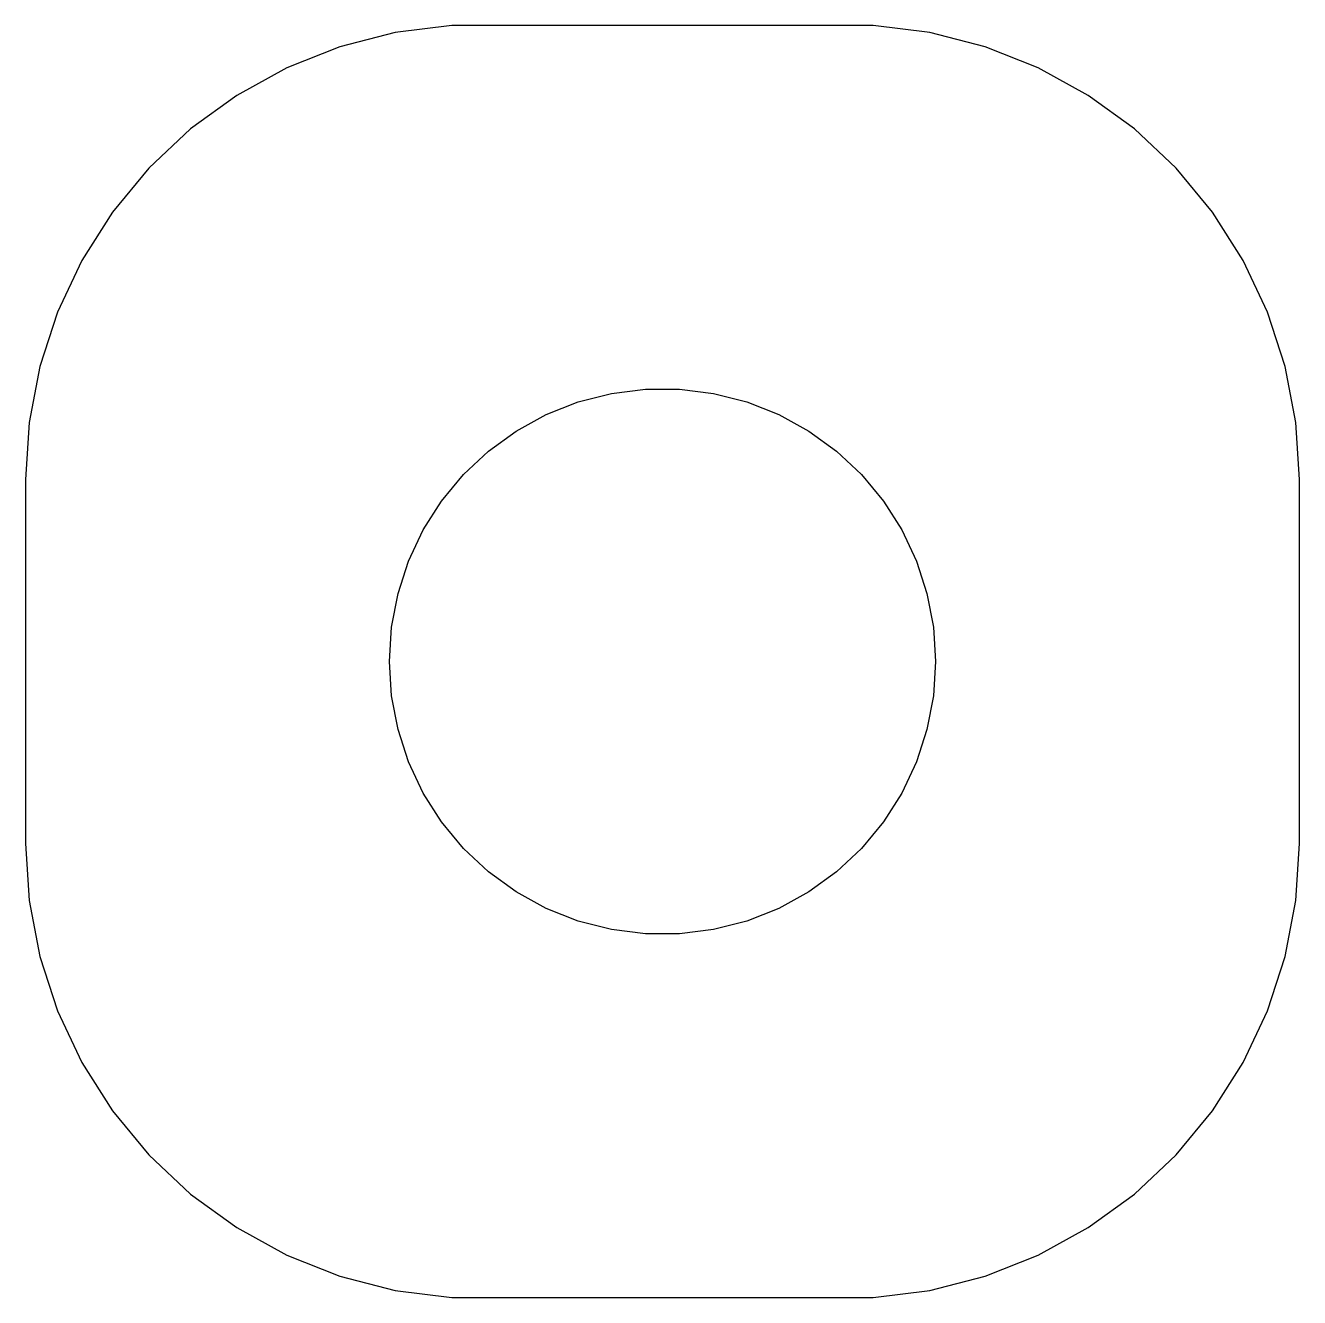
# Model space of a CAD drawing. Header units: metres. Extents: x 0.5 to 14.5, y 0.5 to 14.5.
import ezdxf

# ---------------------------------------------------------------- set-up
doc = ezdxf.new("R2010")
doc.units = ezdxf.units.M

msp = doc.modelspace()

# ---------------------------------------------------------------- linework, layer by layer
for p, q in [((5.18604, 14.4901), (4.56308, 14.4114)), ((9.81395, 14.4901), (5.18604, 14.4901)), ((10.4369, 14.4114), (9.81395, 14.4901)), ((4.56308, 14.4114), (3.95491, 14.2553)), ((11.0451, 14.2553), (10.4369, 14.4114)), ((3.95491, 14.2553), (3.37109, 14.0241)), ((11.6289, 14.0241), (11.0451, 14.2553)), ((3.37109, 14.0241), (2.82086, 13.7216)), ((12.1791, 13.7216), (11.6289, 14.0241)), ((2.82086, 13.7216), (2.31287, 13.3526)), ((12.6871, 13.3526), (12.1791, 13.7216)), ((2.31287, 13.3526), (1.85515, 12.9227)), ((13.1448, 12.9227), (12.6871, 13.3526)), ((1.85515, 12.9227), (1.45491, 12.4389)), ((13.5451, 12.4389), (13.1448, 12.9227)), ((1.45491, 12.4389), (1.11845, 11.9088)), ((13.8815, 11.9088), (13.5451, 12.4389)), ((1.11845, 11.9088), (0.851105, 11.3406)), ((14.1489, 11.3406), (13.8815, 11.9088)), ((0.851105, 11.3406), (0.657074, 10.7434)), ((14.3429, 10.7434), (14.1489, 11.3406)), ((0.657074, 10.7434), (0.539413, 10.1267)), ((14.4606, 10.1267), (14.3429, 10.7434)), ((6.57294, 10.3532), (6.93785, 10.4469)), ((6.93785, 10.4469), (7.31161, 10.4941)), ((7.31161, 10.4941), (7.68837, 10.4941)), ((7.68837, 10.4941), (8.06213, 10.4469)), ((8.06213, 10.4469), (8.42705, 10.3532)), ((6.22266, 10.2145), (6.57294, 10.3532)), ((8.42705, 10.3532), (8.77733, 10.2145)), ((0.539413, 10.1267), (0.5, 9.5)), ((5.89252, 10.033), (6.22266, 10.2145)), ((8.77733, 10.2145), (9.10747, 10.033)), ((14.5, 9.5), (14.4606, 10.1267)), ((5.58772, 9.81154), (5.89252, 10.033)), ((9.10747, 10.033), (9.41226, 9.81154)), ((5.31308, 9.55363), (5.58772, 9.81154)), ((9.41226, 9.81154), (9.6869, 9.55363)), ((5.07294, 9.26335), (5.31308, 9.55363)), ((9.6869, 9.55363), (9.92705, 9.26335)), ((0.5, 9.5), (0.5, 5.5)), ((14.5, 5.5), (14.5, 9.5)), ((4.87108, 8.94525), (5.07294, 9.26335)), ((9.92705, 9.26335), (10.1289, 8.94525)), ((4.71066, 8.60437), (4.87108, 8.94525)), ((10.1289, 8.94525), (10.2893, 8.60437)), ((4.59424, 8.24606), (4.71066, 8.60437)), ((10.2893, 8.60437), (10.4057, 8.24606)), ((4.52365, 7.87599), (4.59424, 8.24606)), ((10.4057, 8.24606), (10.4763, 7.87599)), ((4.5, 7.5), (4.52365, 7.87599)), ((10.4763, 7.87599), (10.5, 7.5)), ((4.52365, 7.12399), (4.5, 7.5)), ((10.5, 7.5), (10.4763, 7.12399)), ((4.59424, 6.75392), (4.52365, 7.12399)), ((10.4763, 7.12399), (10.4057, 6.75392)), ((4.71066, 6.39561), (4.59424, 6.75392)), ((10.4057, 6.75392), (10.2893, 6.39561)), ((4.87108, 6.05473), (4.71066, 6.39561)), ((10.2893, 6.39561), (10.1289, 6.05473)), ((5.07294, 5.73663), (4.87108, 6.05473)), ((10.1289, 6.05473), (9.92705, 5.73663)), ((5.31308, 5.44635), (5.07294, 5.73663)), ((9.92705, 5.73663), (9.6869, 5.44635)), ((0.5, 5.5), (0.539413, 4.87332)), ((14.4606, 4.87332), (14.5, 5.5)), ((5.58772, 5.18845), (5.31308, 5.44635)), ((9.6869, 5.44635), (9.41226, 5.18845)), ((5.89252, 4.96701), (5.58772, 5.18845)), ((9.41226, 5.18845), (9.10747, 4.96701)), ((6.22266, 4.78551), (5.89252, 4.96701)), ((9.10747, 4.96701), (8.77733, 4.78551)), ((0.539413, 4.87332), (0.657074, 4.25655)), ((6.57294, 4.64682), (6.22266, 4.78551)), ((8.77733, 4.78551), (8.42705, 4.64682)), ((14.3429, 4.25655), (14.4606, 4.87332)), ((6.93785, 4.55313), (6.57294, 4.64682)), ((8.42705, 4.64682), (8.06213, 4.55313)), ((7.31161, 4.50591), (6.93785, 4.55313)), ((7.68837, 4.50591), (7.31161, 4.50591)), ((8.06213, 4.55313), (7.68837, 4.50591)), ((0.657074, 4.25655), (0.851105, 3.65936)), ((14.1489, 3.65936), (14.3429, 4.25655)), ((0.851105, 3.65936), (1.11845, 3.09122)), ((13.8815, 3.09122), (14.1489, 3.65936)), ((1.11845, 3.09122), (1.45491, 2.56107)), ((13.5451, 2.56107), (13.8815, 3.09122)), ((1.45491, 2.56107), (1.85515, 2.07726)), ((13.1448, 2.07726), (13.5451, 2.56107)), ((1.85515, 2.07726), (2.31287, 1.64743)), ((12.6871, 1.64743), (13.1448, 2.07726)), ((2.31287, 1.64743), (2.82086, 1.27835)), ((12.1791, 1.27835), (12.6871, 1.64743)), ((2.82086, 1.27835), (3.37109, 0.975861)), ((11.6289, 0.975861), (12.1791, 1.27835)), ((3.37109, 0.975861), (3.95491, 0.744705)), ((11.0451, 0.744705), (11.6289, 0.975861)), ((3.95491, 0.744705), (4.56308, 0.588562)), ((10.4369, 0.588562), (11.0451, 0.744705)), ((4.56308, 0.588562), (5.18604, 0.509857)), ((9.81395, 0.509857), (10.4369, 0.588562)), ((5.18604, 0.509857), (9.81395, 0.509857))]:
    msp.add_line(p, q)

doc.saveas('drawing.dxf')
